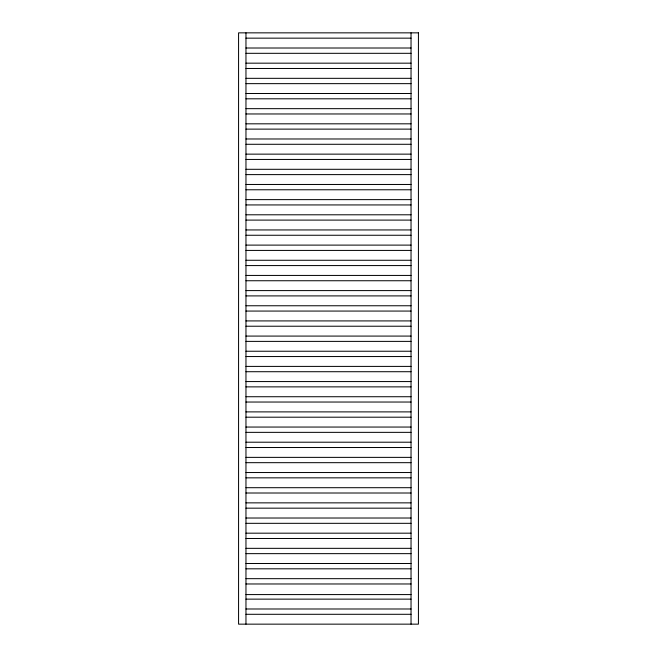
<?xml version="1.0" encoding="UTF-8"?>
<svg xmlns="http://www.w3.org/2000/svg" width="657" height="657" viewBox="0 0 657 657"><rect width="100%" height="100%" fill="white"/><g stroke="black" fill="none" stroke-linecap="round" stroke-linejoin="round"><path stroke-width="0.99" d="M245.964 38.155L411.036 38.155M245.964 48.01L411.036 48.01M245.964 53.316L411.036 53.316M245.964 63.171L411.036 63.171M245.964 68.476L411.036 68.476M245.964 78.331L411.036 78.331M245.964 83.644L411.036 83.644M245.964 93.499L411.036 93.499M245.964 98.805L411.036 98.805M245.964 108.66L411.036 108.66M245.964 113.965L411.036 113.965M245.964 123.82L411.036 123.82M245.964 129.125L411.036 129.125M245.964 138.98L411.036 138.98M245.964 144.285L411.036 144.285M245.964 154.14L411.036 154.14M245.964 159.446L411.036 159.446M245.964 169.301L411.036 169.301M245.964 174.614L411.036 174.614M245.964 184.469L411.036 184.469M245.964 189.774L411.036 189.774M245.964 199.629L411.036 199.629M245.964 204.935L411.036 204.935M245.964 214.79L411.036 214.79M245.964 220.095L411.036 220.095M245.964 229.95L411.036 229.95M245.964 235.255L411.036 235.255M245.964 245.11L411.036 245.11M245.964 250.416L411.036 250.416M245.964 260.271L411.036 260.271M245.964 265.576L411.036 265.576M245.964 275.431L411.036 275.431M245.964 280.744L411.036 280.744M245.964 290.599L411.036 290.599M245.964 295.905L411.036 295.905M245.964 305.76L411.036 305.76M245.964 311.065L411.036 311.065M245.964 320.92L411.036 320.92M245.964 326.225L411.036 326.225M245.964 336.08L411.036 336.08M245.964 341.385L411.036 341.385M245.964 351.24L411.036 351.24M245.964 356.546L411.036 356.546M245.964 366.401L411.036 366.401M245.964 371.714L411.036 371.714M245.964 381.569L411.036 381.569M245.964 386.874L411.036 386.874M245.964 396.729L411.036 396.729M245.964 402.035L411.036 402.035M245.964 411.89L411.036 411.89M245.964 417.195L411.036 417.195M245.964 427.05L411.036 427.05M245.964 432.355L411.036 432.355M245.964 442.21L411.036 442.21M245.964 447.516L411.036 447.516M245.964 457.371L411.036 457.371M245.964 462.676L411.036 462.676M245.964 472.531L411.036 472.531M245.964 477.844L411.036 477.844M245.964 487.699L411.036 487.699M245.964 493.005L411.036 493.005M245.964 502.86L411.036 502.86M245.964 508.165L411.036 508.165M245.964 518.02L411.036 518.02M245.964 523.325L411.036 523.325M245.964 533.18L411.036 533.18M245.964 538.485L411.036 538.485M245.964 548.34L411.036 548.34M245.964 553.646L411.036 553.646M245.964 563.501L411.036 563.501M245.964 568.814L411.036 568.814M245.964 578.669L411.036 578.669M245.964 583.974L411.036 583.974M245.964 594.585L411.036 594.585M245.964 599.135L411.036 599.135M245.964 608.99L411.036 608.99M245.964 614.295L411.036 614.295M411.036 32.85L411.036 624.15M245.964 32.85L245.964 624.15M418.427 32.85L238.573 32.85L238.573 624.15L418.427 624.15L418.427 32.85"/></g></svg>
